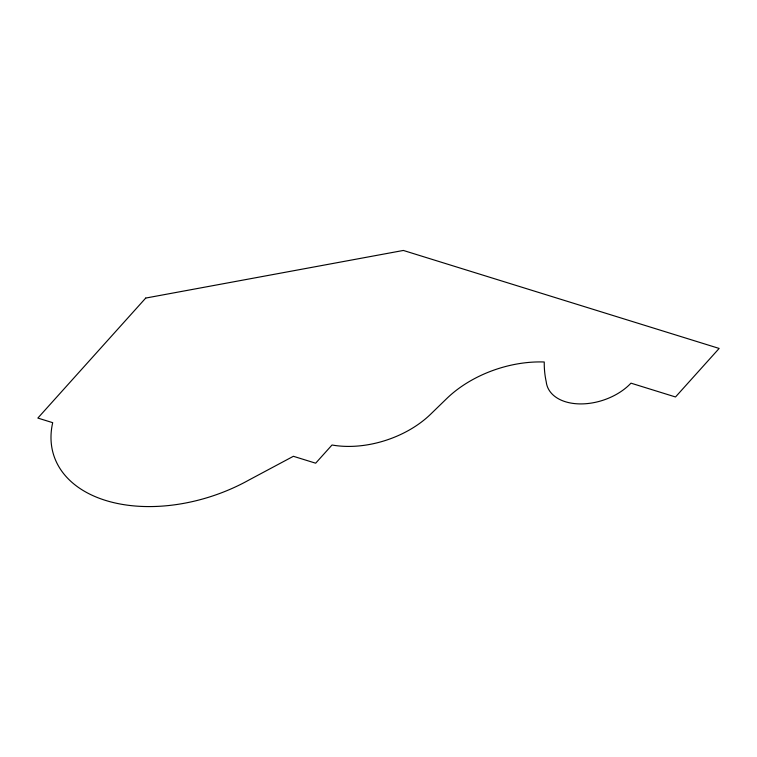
<?xml version="1.0" encoding="UTF-8"?>
<svg xmlns="http://www.w3.org/2000/svg" width="757" height="757" viewBox="0 0 757 757"><rect width="100%" height="100%" fill="white"/><g stroke="black" fill="none" stroke-linecap="round" stroke-linejoin="round"><path stroke-width="1.14" d="M145.722 298.069L37.85 418.072L52.697 422.671A138.077 88.2 -18.4 0 0 107.475 500.992A138.077 88.2 -18.4 0 0 248.816 480.099L293.385 456.291L315.66 463.199L332.02 445.002A82.636 52.791 -18.4 0 0 430.686 414.155L446.734 398.56A93.868 59.964 -18.4 0 1 544.255 361.997A202.583 129.4 -18.4 0 0 546.232 381.821A48.845 31.198 -18.4 0 0 579.843 403.907A48.845 31.198 -18.4 0 0 630.969 383.156L675.509 396.971L719.15 348.438L403.367 250.453L145.722 298.069"/></g></svg>
